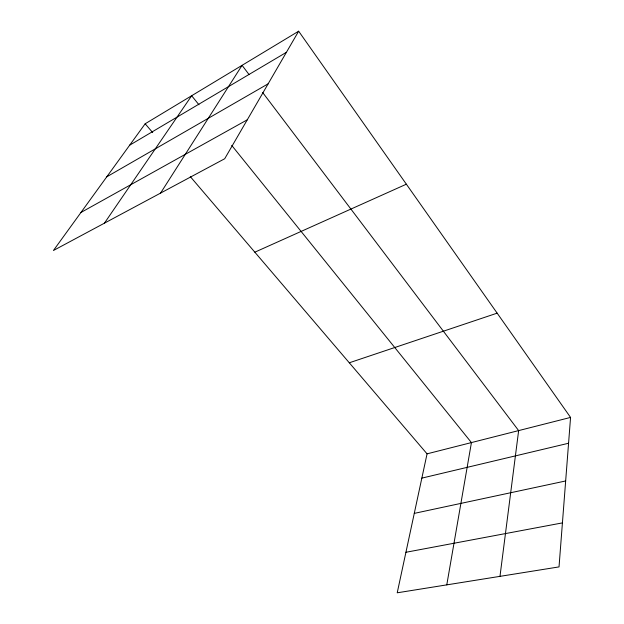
<?xml version="1.0" encoding="UTF-8"?>
<svg xmlns="http://www.w3.org/2000/svg" width="624" height="624" viewBox="0 0 624 624"><rect width="100%" height="100%" fill="white"/><g stroke="black" fill="none" stroke-linecap="round" stroke-linejoin="round"><path stroke-width="0.94" d="M298.654 31.2L224.695 158.746L53.438 250.489L145.166 123.778L298.654 31.2L570.562 417.425L559.026 566.904L397.223 592.8L427.058 453.843L190.297 176.615M499.98 576.35L518.645 430.599L262.61 92.453M446.784 584.867L471.432 442.58L231.722 145.4M160.571 193.097L242.073 65.333L249.109 74.63M104.426 223.174L191.662 95.737L198.947 104.77M129.675 145.189L286.416 52.307M106.774 176.81L268.141 83.819M80.964 212.464L247.276 119.808M254.834 252.182L406.364 184.197M349.292 362.786L497.156 313.154M427.058 453.843L570.562 417.425M421.847 478.124L568.565 443.251M414.274 513.38L565.656 480.964M405.92 552.279L562.419 522.889M145.166 123.778L152.685 132.577"/></g></svg>
